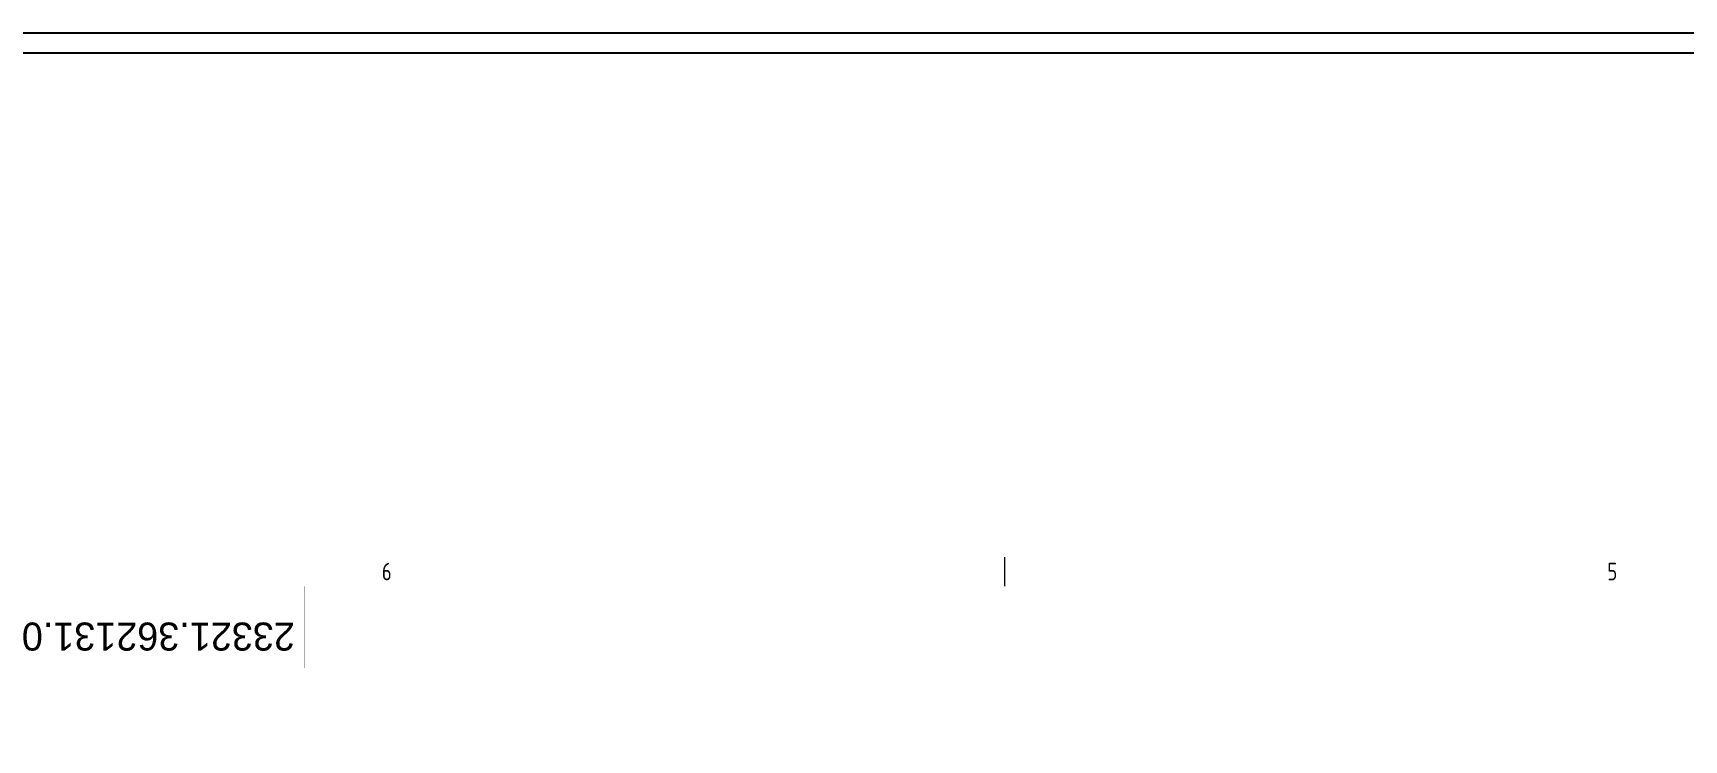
# Model space of a CAD drawing. Header units: millimetres. Extents: x 42007 to 66896, y -556 to 10827.
# Drawn here: x 43462 to 46291, y 5684 to 6894 of the extents above; entities that cross this region are included whole.
import ezdxf

# ---------------------------------------------------------------- set-up
doc = ezdxf.new("R2010")
doc.units = ezdxf.units.MM
doc.linetypes.add('K5LT32769', pattern=[0])
doc.linetypes.add('K5LT32775', pattern=[0])
doc.layers.add('основные', color=250, linetype='Continuous', lineweight=20)
doc.styles.add('KTEXTSTYLE', font='GOST_AU.SHX', dxfattribs={"width": 0.96, "height": 5})
doc.styles.add('style5', font='arial.ttf', dxfattribs={"height": 3})

msp = doc.modelspace()

# ---------------------------------------------------------------- linework, layer by layer
at = {"color": 7, "linetype": 'K5LT32769', "lineweight": 18}
msp.add_line((45126.651, 5996.745), (45126.651, 5946.745), dxfattribs=at)
at = {"color": 2}
for points in [[(42007.102, -556.488), (66124.1, -556.488), (66124.1, 6894.349), (42007.102, 6894.349)], [(42239.188, -439.554), (65841.366, -439.554), (65841.366, 6859.821), (42239.188, 6859.821)]]:
    msp.add_lwpolyline(points, close=True, dxfattribs=at)
at = {"color": 7, "linetype": 'K5LT32769', "const_width": 0.18}
msp.add_lwpolyline([(43026.651, 5996.745), (55636.651, 5996.745), (55636.651, 56.745), (43026.651, 56.745)], close=True, dxfattribs=at)
at = {"color": 1, "linetype": 'K5LT32775', "true_color": 0xff0000, "const_width": 0.18}
msp.add_lwpolyline([(55586.651, 106.745), (43226.651, 106.745), (43226.651, 5946.745), (55586.651, 5946.745)], close=True, dxfattribs=at)
msp.add_lwpolyline([(43226.651, 5806.745), (43926.651, 5806.745), (43926.651, 5946.745)], dxfattribs=at)
msp.add_lwpolyline([(43226.651, 5806.745), (43926.651, 5806.745), (43926.651, 5946.745)], dxfattribs=at)

# ---------------------------------------------------------------- texts
at = {"color": 7, "char_height": 3, "attachment_point": 1, "style": 'KTEXTSTYLE'}
for s, insert in [('\\H3.5;\\W0.965;\\Q15;\\Q0;\\H30.00;{\\c16711935;6}', (44059.715, 5986.986)), ('\\H3.5;\\W0.965;\\Q15;\\Q0;\\H30.00;{\\c16711935;5}', (46159.715, 5986.986))]:
    msp.add_mtext(s, dxfattribs=dict(at, insert=insert))
at = {"layer": 'основные', "color": 0, "style": 'style5', "width": 0.965}
msp.add_text('23321.362131.002СБ', height=48, rotation=180, dxfattribs=at).set_placement((43910.536, 5884.667))
msp.add_text('23321.362131.002СБ', height=48, rotation=180, dxfattribs=at).set_placement((43910.536, 5884.667))

doc.saveas('drawing.dxf')
